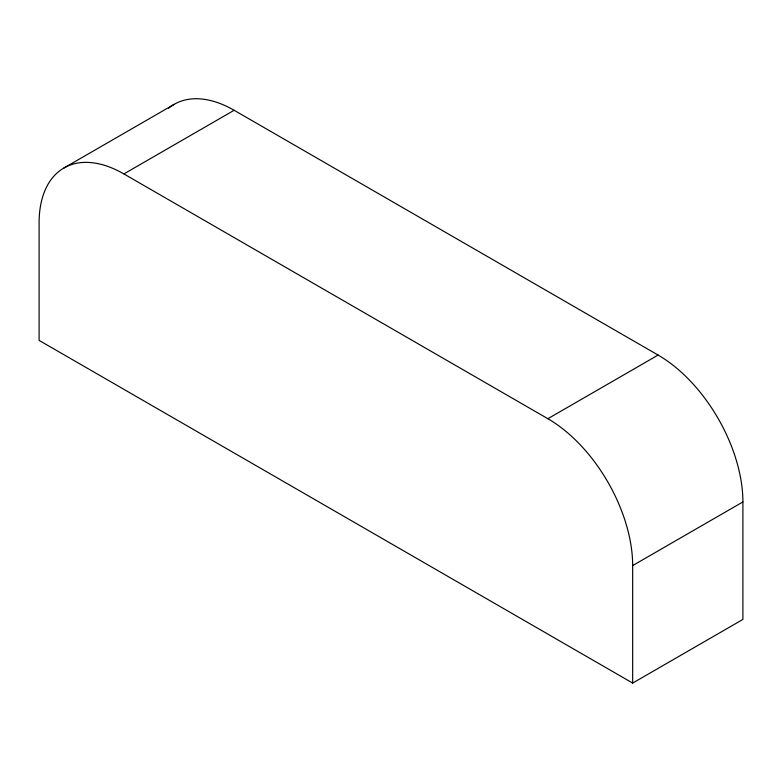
<?xml version="1.0" encoding="UTF-8"?>
<svg xmlns="http://www.w3.org/2000/svg" width="782" height="782" viewBox="0 0 782 782"><rect width="100%" height="100%" fill="white"/><g stroke="black" fill="none" stroke-linecap="round" stroke-linejoin="round"><path stroke-width="1.17" d="M63.938 167.993L174.171 104.348M123.898 173.927L234.131 110.282L658.102 355.067A119.92 69.236 60 0 1 742.9 501.936L742.9 619.432L632.667 683.077L39.1 340.385L39.1 222.89A119.92 69.236 60 0 1 123.898 173.927L547.869 418.712A119.92 69.236 60 0 1 632.667 565.582L632.667 683.077M547.869 418.712L658.102 355.067M632.667 565.582L742.9 501.936M168.58 108.239A119.92 69.236 60 0 1 234.131 110.282"/></g></svg>
